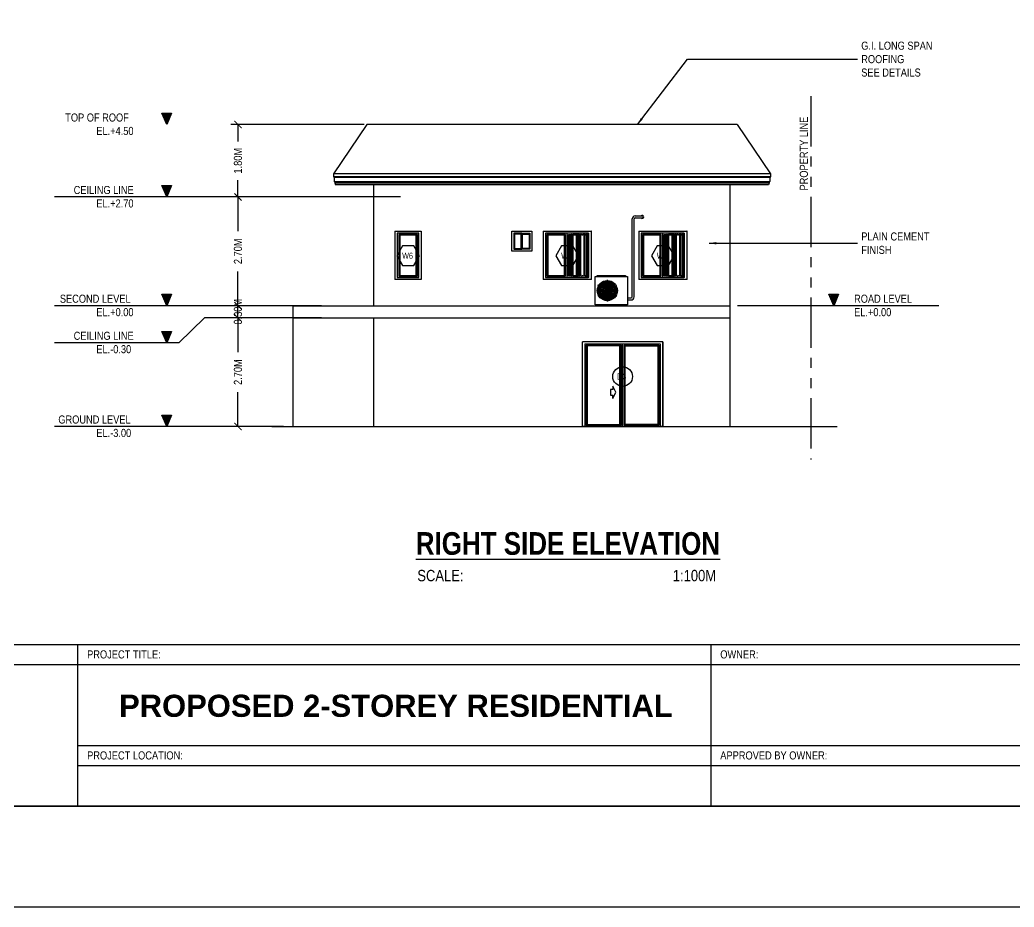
# Model space of a CAD drawing. Header units: inches. Extents: x 7263 to 7501, y 1317 to 1521.
# Drawn here: x 7442.83 to 7467.51, y 1470.12 to 1492.15 of the extents above; entities that cross this region are included whole.
import ezdxf

# ---------------------------------------------------------------- set-up
doc = ezdxf.new("R2010")
doc.units = ezdxf.units.IN
doc.header["$MEASUREMENT"] = 0
doc.linetypes.add('PHANTOM', pattern=[2.5, 1.25, -0.25, 0.25, -0.25, 0.25, -0.25])
for name, color, linetype, lineweight in [('.13', 251, 'Continuous', 13), ('.20', 250, 'Continuous', 15), ('.25', 250, 'Continuous', 25), ('0.25', 250, 'Continuous', 25)]:
    doc.layers.add(name, color=color, linetype=linetype, lineweight=lineweight)
for name, color, linetype in [('Layer3', 3, 'Continuous'), ('Layer6', 6, 'Continuous'), ('Layer8', 8, 'Continuous'), ('text', 7, 'Continuous')]:
    doc.layers.add(name, color=color, linetype=linetype)
doc.styles.get("Standard").update_dxf_attribs({"font": ''})
doc.styles.get('Standard').set_extended_font_data('Tw Cen MT Condensed')
doc.dimstyles.new('ISOMETRIC -30', dxfattribs={"dimtxt": 0.2, "dimasz": 0.18, "dimexe": 0.18, "dimexo": 0.0625, "dimgap": 0.09, "dimtad": 0, "dimzin": 0, "dimdsep": 46, "dimtxsty": 'Standard', "dimblk": 'ARCHTICK', "dimcen": 0.09, "dimclrd": 8, "dimclre": 8, "dimclrt": 2, "dimadec": 0, "dimazin": 0, "dimtfac": 1, "dimtofl": 0, "dimtmove": 0, "dimatfit": 3, "dimfxl": 1, "dimtolj": 1, "dimtzin": 0, "dimarcsym": 0})

# ---------------------------------------------------------------- blocks, each defined once
blk = doc.blocks.new('*U230')
at = {"layer": '.25', "color": 9, "true_color": 0xc7c8ca}
blk.add_line((0, -0.135), (0, 0.135), dxfattribs=at)
blk = doc.blocks.new('*U231')
at = {"layer": '.25', "color": 0, "linetype": 'ByBlock', "lineweight": -2, "transparency": 16777216}
blk.add_blockref('*U230', (7516.482, 1531.238), dxfattribs=at)
for p, rotation in [((7516.364, 1531.17), 59.99999999999999), ((7516.364, 1531.035), 120), ((7516.599, 1531.17), 299.9999999999999), ((7516.482, 1530.967), 180), ((7516.599, 1531.035), 240)]:
    blk.add_blockref('*U230', p, dxfattribs=dict(at, rotation=rotation))
blk = doc.blocks.new('_ArchTick')
at = {"color": 0, "linetype": 'ByBlock', "const_width": 0.15}
blk.add_lwpolyline([(-0.5, -0.5), (0.5, 0.5)], dxfattribs=at)
blk = doc.blocks.new('*D251')
at = {"layer": '.25', "color": 8, "lineweight": -2, "transparency": 16777216}
for p, q in [((7449.316, 1484.752), (7448.067, 1484.752)), ((7448.247, 1484.752), (7448.247, 1483.901)), ((7448.247, 1482.052), (7448.247, 1482.902)), ((7449.025, 1482.052), (7448.067, 1482.052))]:
    blk.add_line(p, q, dxfattribs=at)
at = {"layer": 'Defpoints', "color": 0, "transparency": 16777216}
for p in [(7448.247, 1484.752), (7449.378, 1484.752), (7449.088, 1482.052)]:
    blk.add_point(p, dxfattribs=at)
at = {"layer": '.25', "color": 8, "lineweight": -2, "transparency": 16777216, "xscale": 0.18, "yscale": 0.18, "zscale": 0.18}
for p, rotation in [((7448.247, 1484.752), 90), ((7448.247, 1482.052), 270)]:
    blk.add_blockref('_ArchTick', p, dxfattribs=dict(at, rotation=rotation))
at = {"layer": '.25', "color": 2, "transparency": 16777216, "insert": (7448.247, 1483.402), "char_height": 0.2, "attachment_point": 5, "rotation": 90}
blk.add_mtext('\\A1;2.70M', dxfattribs=at)
blk = doc.blocks.new('*D252')
at = {"layer": '.25', "color": 8, "lineweight": -2, "transparency": 16777216}
for p, q in [((7449.316, 1485.052), (7448.067, 1485.052)), ((7448.247, 1484.752), (7448.247, 1485.052)), ((7449.316, 1484.752), (7448.067, 1484.752))]:
    blk.add_line(p, q, dxfattribs=at)
at = {"layer": 'Defpoints', "color": 0, "transparency": 16777216}
for p in [(7448.247, 1485.052), (7449.378, 1485.052), (7449.378, 1484.752)]:
    blk.add_point(p, dxfattribs=at)
at = {"layer": '.25', "color": 8, "lineweight": -2, "transparency": 16777216, "xscale": 0.18, "yscale": 0.18, "zscale": 0.18}
for p, rotation in [((7448.247, 1485.052), 90), ((7448.247, 1484.752), 270)]:
    blk.add_blockref('_ArchTick', p, dxfattribs=dict(at, rotation=rotation))
at = {"layer": '.25', "color": 2, "transparency": 16777216, "insert": (7448.247, 1484.902), "char_height": 0.2, "attachment_point": 5, "rotation": 90}
blk.add_mtext('\\A1;0.30M', dxfattribs=at)
blk = doc.blocks.new('*D253')
at = {"layer": '.25', "color": 8, "lineweight": -2, "transparency": 16777216}
for p, q in [((7448.185, 1487.752), (7448.067, 1487.752)), ((7448.247, 1487.752), (7448.247, 1486.901)), ((7448.247, 1485.052), (7448.247, 1485.902)), ((7449.316, 1485.052), (7448.067, 1485.052))]:
    blk.add_line(p, q, dxfattribs=at)
at = {"layer": 'Defpoints', "color": 0, "transparency": 16777216}
for p in [(7448.247, 1487.752), (7448.247, 1487.752), (7449.378, 1485.052)]:
    blk.add_point(p, dxfattribs=at)
at = {"layer": '.25', "color": 8, "lineweight": -2, "transparency": 16777216, "xscale": 0.18, "yscale": 0.18, "zscale": 0.18}
for p, rotation in [((7448.247, 1487.752), 90), ((7448.247, 1485.052), 270)]:
    blk.add_blockref('_ArchTick', p, dxfattribs=dict(at, rotation=rotation))
at = {"layer": '.25', "color": 2, "transparency": 16777216, "insert": (7448.247, 1486.402), "char_height": 0.2, "attachment_point": 5, "rotation": 90}
blk.add_mtext('\\A1;2.70M', dxfattribs=at)
blk = doc.blocks.new('*D254')
at = {"layer": '.25', "color": 8, "lineweight": -2, "transparency": 16777216}
for p, q in [((7451.384, 1489.552), (7448.067, 1489.552)), ((7448.247, 1489.552), (7448.247, 1489.132)), ((7448.247, 1487.752), (7448.247, 1488.171)), ((7449.316, 1487.752), (7448.067, 1487.752))]:
    blk.add_line(p, q, dxfattribs=at)
at = {"layer": 'Defpoints', "color": 0, "transparency": 16777216}
for p in [(7448.247, 1489.552), (7451.446, 1489.552), (7449.378, 1487.752)]:
    blk.add_point(p, dxfattribs=at)
at = {"layer": '.25', "color": 8, "lineweight": -2, "transparency": 16777216, "xscale": 0.18, "yscale": 0.18, "zscale": 0.18}
for p, rotation in [((7448.247, 1489.552), 90), ((7448.247, 1487.752), 270)]:
    blk.add_blockref('_ArchTick', p, dxfattribs=dict(at, rotation=rotation))
at = {"layer": '.25', "color": 2, "transparency": 16777216, "insert": (7448.247, 1488.652), "char_height": 0.2, "attachment_point": 5, "rotation": 90}
blk.add_mtext('\\A1;1.80M', dxfattribs=at)

msp = doc.modelspace()

# ---------------------------------------------------------------- hatches: boundary and pattern name
at = {"layer": '.13'}
h = msp.add_hatch(dxfattribs=at)
h.set_pattern_fill('ANSI31', color=0, scale=0.201353, style=0)
h.set_pattern_definition([(45, (7291.098696, 2536.15101), (-0.017797266, 0.017797266), [])])
h.paths.add_polyline_path([(7446.599, 1489.834), (7446.357, 1489.834), (7446.478, 1489.552)])
h = msp.add_hatch(dxfattribs=at)
h.set_pattern_fill('ANSI31', color=0, scale=0.201353, style=0)
h.set_pattern_definition([(45, (7291.098696, 2534.35101), (-0.017797266, 0.017797266), [])])
h.paths.add_polyline_path([(7446.599, 1488.034), (7446.357, 1488.034), (7446.478, 1487.752)])
h = msp.add_hatch(dxfattribs=at)
h.set_pattern_fill('ANSI31', color=0, scale=0.201353, style=0)
h.set_pattern_definition([(45, (7291.098696, 2531.65101), (-0.017797266, 0.017797266), [])])
h.paths.add_polyline_path([(7446.599, 1485.334), (7446.357, 1485.334), (7446.478, 1485.052)])
h = msp.add_hatch(dxfattribs=at)
h.set_pattern_fill('ANSI31', color=0, scale=0.201353, style=0)
h.set_pattern_definition([(45, (7307.658077, 2531.65101), (-0.017797266, 0.017797266), [])])
h.paths.add_polyline_path([(7463.158, 1485.334), (7462.916, 1485.334), (7463.037, 1485.052)])
h = msp.add_hatch(dxfattribs=at)
h.set_pattern_fill('ANSI31', color=0, scale=0.201353, style=0)
h.set_pattern_definition([(45, (7291.098696, 2530.73075), (-0.017797266, 0.017797266), [])])
h.paths.add_polyline_path([(7446.599, 1484.414), (7446.357, 1484.414), (7446.478, 1484.132)])
h = msp.add_hatch(dxfattribs=at)
h.set_pattern_fill('ANSI31', color=0, scale=0.201353, style=0)
h.set_pattern_definition([(45, (7291.098696, 2528.65101), (-0.017797266, 0.017797266), [])])
h.paths.add_polyline_path([(7446.599, 1482.334), (7446.357, 1482.334), (7446.478, 1482.052)])

# ---------------------------------------------------------------- linework, layer by layer
at = {"layer": '.20', "color": 0}
for p, q in [((7446.357, 1489.834), (7446.599, 1489.834)), ((7446.357, 1488.034), (7446.599, 1488.034)), ((7446.357, 1485.334), (7446.599, 1485.334)), ((7462.916, 1485.334), (7463.158, 1485.334)), ((7446.357, 1484.414), (7446.599, 1484.414)), ((7446.357, 1482.334), (7446.599, 1482.334))]:
    msp.add_line(p, q, dxfattribs=at)
at = {"layer": '.25', "color": 9, "true_color": 0xc7c8ca}
for p, q in [((7451.446, 1489.552), (7450.619, 1488.329)), ((7460.642, 1489.552), (7451.446, 1489.552)), ((7460.642, 1489.552), (7461.469, 1488.329)), ((7450.619, 1488.329), (7450.619, 1488.259)), ((7461.469, 1488.329), (7450.619, 1488.329)), ((7461.469, 1488.329), (7461.469, 1488.259)), ((7450.619, 1488.259), (7450.637, 1488.239)), ((7450.619, 1488.259), (7461.469, 1488.259)), ((7450.637, 1488.239), (7450.637, 1488.14)), ((7461.45, 1488.239), (7450.637, 1488.239)), ((7450.637, 1488.14), (7450.655, 1488.12)), ((7450.637, 1488.14), (7461.45, 1488.14)), ((7450.655, 1488.12), (7450.655, 1488.1)), ((7461.432, 1488.12), (7450.655, 1488.12)), ((7450.655, 1488.1), (7450.669, 1488.052)), ((7450.655, 1488.1), (7461.432, 1488.1)), ((7461.432, 1488.1), (7461.419, 1488.052)), ((7461.45, 1488.14), (7461.432, 1488.12)), ((7461.432, 1488.12), (7461.432, 1488.1)), ((7461.469, 1488.259), (7461.45, 1488.239)), ((7461.45, 1488.239), (7461.45, 1488.14)), ((7461.419, 1488.052), (7450.669, 1488.052)), ((7451.619, 1485.052), (7451.619, 1488.052)), ((7460.469, 1482.052), (7460.469, 1488.052)), ((7457.416, 1485.427), (7457.416, 1485.156)), ((7449.619, 1482.052), (7449.619, 1485.052)), ((7449.619, 1485.052), (7460.469, 1485.052)), ((7449.619, 1484.752), (7460.469, 1484.752)), ((7451.619, 1482.052), (7451.619, 1484.752)), ((7449.088, 1482.052), (7462.691, 1482.052)), ((7449.518, 1482.052), (7463.121, 1482.052))]:
    msp.add_line(p, q, dxfattribs=at)
for points in [[(7458.032, 1485.27), (7458.032, 1487.207)], [(7458.082, 1485.27), (7458.082, 1487.207)], [(7458.107, 1487.282), (7458.282, 1487.282)], [(7458.107, 1487.232), (7458.282, 1487.232)], [(7457.916, 1485.245), (7458.007, 1485.245)], [(7457.916, 1485.195), (7458.007, 1485.195)]]:
    msp.add_lwpolyline(points, dxfattribs=at)
for points in [[(7457.116, 1485.777), (7457.916, 1485.777), (7457.916, 1485.077), (7457.116, 1485.077)], [(7457.166, 1485.802), (7457.866, 1485.802), (7457.866, 1485.777), (7457.166, 1485.777)], [(7457.216, 1485.077), (7457.266, 1485.077), (7457.266, 1485.052), (7457.216, 1485.052)], [(7457.816, 1485.077), (7457.766, 1485.077), (7457.766, 1485.052), (7457.816, 1485.052)]]:
    msp.add_lwpolyline(points, close=True, dxfattribs=at)
for radius in [0.25, 0.225, 0.2, 0.175, 0.15, 0.125, 0.1, 0.075, 0.05, 0.025]:
    msp.add_circle((7457.416, 1485.427), radius, dxfattribs=at)
for centre, radius, start, end in [((7458.107, 1487.207), 0.075, 90, 180), ((7458.107, 1487.207), 0.025, 90, 180), ((7458.282, 1487.257), 0.0375, 221.8103, 138.1897), ((7458.282, 1487.257), 0.025, 270, 90), ((7458.007, 1485.27), 0.025, 270, 0), ((7458.007, 1485.27), 0.075, 270, 0)]:
    msp.add_arc(centre, radius, start, end, dxfattribs=at)
for p, q in [((7452.142, 1486.902), (7452.142, 1485.702)), ((7452.142, 1486.902), (7452.796, 1486.902)), ((7452.202, 1486.852), (7452.202, 1485.752)), ((7452.738, 1486.852), (7452.202, 1486.852)), ((7452.738, 1485.752), (7452.738, 1486.852)), ((7452.796, 1486.902), (7452.796, 1485.702)), ((7455.294, 1486.852), (7455.294, 1486.452)), ((7455.82, 1486.902), (7455.82, 1485.702)), ((7455.82, 1486.902), (7457.018, 1486.902)), ((7455.881, 1486.852), (7455.881, 1485.752)), ((7456.417, 1486.852), (7455.881, 1486.852)), ((7456.417, 1485.752), (7456.417, 1486.852)), ((7456.909, 1486.852), (7456.417, 1486.852)), ((7456.909, 1486.822), (7456.909, 1486.852)), ((7456.937, 1486.852), (7456.909, 1486.852)), ((7456.937, 1485.752), (7456.937, 1486.852)), ((7456.937, 1486.852), (7456.955, 1486.852)), ((7456.955, 1485.752), (7456.955, 1486.852)), ((7457.018, 1486.902), (7457.018, 1485.702)), ((7457.02, 1486.902), (7457.018, 1486.902)), ((7457.02, 1485.702), (7457.02, 1486.902)), ((7458.195, 1486.902), (7458.195, 1485.702)), ((7458.195, 1486.902), (7459.393, 1486.902)), ((7458.256, 1486.852), (7458.256, 1485.752)), ((7458.792, 1486.852), (7458.256, 1486.852)), ((7458.792, 1485.752), (7458.792, 1486.852)), ((7459.284, 1486.852), (7458.792, 1486.852)), ((7459.284, 1486.822), (7459.284, 1486.852)), ((7459.312, 1486.852), (7459.284, 1486.852)), ((7459.312, 1485.752), (7459.312, 1486.852)), ((7459.312, 1486.852), (7459.33, 1486.852)), ((7459.33, 1485.752), (7459.33, 1486.852)), ((7459.393, 1486.902), (7459.393, 1485.702)), ((7459.395, 1486.902), (7459.393, 1486.902)), ((7459.395, 1485.702), (7459.395, 1486.902)), ((7452.238, 1486.822), (7452.238, 1485.782)), ((7452.7, 1486.822), (7452.238, 1486.822)), ((7452.263, 1486.802), (7452.263, 1485.802)), ((7452.675, 1486.802), (7452.263, 1486.802)), ((7452.675, 1485.802), (7452.675, 1486.802)), ((7452.675, 1486.802), (7452.675, 1486.802)), ((7452.675, 1485.802), (7452.675, 1486.802)), ((7452.7, 1486.822), (7452.701, 1486.822)), ((7452.7, 1485.782), (7452.7, 1486.822)), ((7452.701, 1485.782), (7452.701, 1486.822)), ((7455.917, 1486.822), (7455.917, 1485.782)), ((7456.379, 1486.822), (7455.917, 1486.822)), ((7455.942, 1486.802), (7455.942, 1485.802)), ((7456.353, 1486.802), (7455.942, 1486.802)), ((7456.353, 1485.802), (7456.353, 1486.802)), ((7456.353, 1486.802), (7456.354, 1486.802)), ((7456.354, 1485.802), (7456.354, 1486.802)), ((7456.379, 1485.782), (7456.379, 1486.822)), ((7456.379, 1486.822), (7456.379, 1486.822)), ((7456.379, 1485.782), (7456.379, 1486.822)), ((7456.453, 1486.822), (7456.517, 1486.822)), ((7456.453, 1485.782), (7456.453, 1486.822)), ((7456.478, 1485.802), (7456.478, 1486.802)), ((7456.478, 1486.802), (7456.513, 1486.802)), ((7456.513, 1485.802), (7456.513, 1486.802)), ((7456.513, 1486.802), (7456.517, 1486.802)), ((7456.524, 1486.822), (7456.517, 1486.822)), ((7456.517, 1485.802), (7456.517, 1486.802)), ((7456.517, 1486.802), (7456.517, 1486.802)), ((7456.518, 1486.802), (7456.517, 1486.802)), ((7456.524, 1486.822), (7456.543, 1486.822)), ((7456.524, 1486.802), (7456.529, 1486.802)), ((7456.529, 1485.802), (7456.529, 1486.802)), ((7456.529, 1486.802), (7456.533, 1486.802)), ((7456.533, 1485.802), (7456.533, 1486.802)), ((7456.533, 1486.802), (7456.543, 1486.802)), ((7456.543, 1486.822), (7456.556, 1486.822)), ((7456.543, 1486.822), (7456.543, 1486.822)), ((7456.543, 1486.802), (7456.544, 1486.802)), ((7456.544, 1485.802), (7456.544, 1486.802)), ((7456.553, 1486.802), (7456.544, 1486.802)), ((7456.553, 1485.802), (7456.553, 1486.802)), ((7456.553, 1486.802), (7456.556, 1486.802)), ((7456.595, 1486.822), (7456.556, 1486.822)), ((7456.565, 1485.802), (7456.565, 1486.802)), ((7456.565, 1486.802), (7456.565, 1486.802)), ((7456.585, 1486.802), (7456.565, 1486.802)), ((7456.627, 1486.822), (7456.595, 1486.822)), ((7456.618, 1486.802), (7456.595, 1486.802)), ((7456.62, 1486.802), (7456.621, 1486.802)), ((7456.693, 1486.822), (7456.627, 1486.822)), ((7456.649, 1486.802), (7456.627, 1486.802)), ((7456.649, 1485.802), (7456.649, 1486.802)), ((7456.649, 1486.802), (7456.65, 1486.802)), ((7456.663, 1486.802), (7456.664, 1486.802)), ((7456.664, 1485.802), (7456.664, 1486.802)), ((7456.664, 1486.802), (7456.673, 1486.802)), ((7456.673, 1485.802), (7456.673, 1486.802)), ((7456.673, 1485.802), (7456.673, 1486.802)), ((7456.673, 1486.802), (7456.673, 1486.802)), ((7456.673, 1486.802), (7456.674, 1486.802)), ((7456.693, 1486.802), (7456.68, 1486.802)), ((7456.71, 1486.822), (7456.693, 1486.822)), ((7456.706, 1486.802), (7456.701, 1486.802)), ((7456.706, 1485.802), (7456.706, 1486.802)), ((7456.706, 1486.802), (7456.71, 1486.802)), ((7456.71, 1486.802), (7456.71, 1486.822)), ((7456.71, 1486.822), (7456.723, 1486.822)), ((7456.71, 1485.802), (7456.71, 1486.802)), ((7456.71, 1486.802), (7456.711, 1486.802)), ((7456.723, 1486.822), (7456.727, 1486.822)), ((7456.723, 1486.802), (7456.723, 1486.822)), ((7456.723, 1486.802), (7456.727, 1486.802)), ((7456.723, 1485.802), (7456.723, 1486.802)), ((7456.727, 1486.802), (7456.727, 1486.822)), ((7456.738, 1486.822), (7456.727, 1486.822)), ((7456.727, 1485.802), (7456.727, 1486.802)), ((7456.737, 1486.802), (7456.738, 1486.802)), ((7456.738, 1486.822), (7456.747, 1486.822)), ((7456.738, 1486.802), (7456.738, 1486.822)), ((7456.738, 1485.802), (7456.738, 1486.802)), ((7456.747, 1486.802), (7456.738, 1486.802)), ((7456.759, 1486.822), (7456.747, 1486.822)), ((7456.747, 1485.802), (7456.747, 1486.802)), ((7456.747, 1486.802), (7456.747, 1486.802)), ((7456.759, 1486.822), (7456.776, 1486.822)), ((7456.759, 1486.802), (7456.759, 1486.822)), ((7456.759, 1486.802), (7456.759, 1486.802)), ((7456.759, 1486.802), (7456.776, 1486.802)), ((7456.759, 1485.802), (7456.759, 1486.802)), ((7456.791, 1486.822), (7456.776, 1486.822)), ((7456.788, 1486.802), (7456.789, 1486.802)), ((7456.791, 1486.822), (7456.809, 1486.822)), ((7456.809, 1486.802), (7456.791, 1486.802)), ((7456.809, 1486.822), (7456.814, 1486.822)), ((7456.842, 1486.822), (7456.818, 1486.822)), ((7456.822, 1486.802), (7456.842, 1486.802)), ((7456.842, 1486.802), (7456.842, 1486.822)), ((7456.858, 1486.822), (7456.842, 1486.822)), ((7456.842, 1485.802), (7456.842, 1486.802)), ((7456.857, 1486.802), (7456.858, 1486.802)), ((7456.858, 1486.822), (7456.867, 1486.822)), ((7456.858, 1486.802), (7456.858, 1486.822)), ((7456.858, 1485.802), (7456.858, 1486.802)), ((7456.858, 1486.802), (7456.867, 1486.802)), ((7456.867, 1486.802), (7456.867, 1486.822)), ((7456.875, 1486.822), (7456.867, 1486.822)), ((7456.867, 1485.802), (7456.867, 1486.802)), ((7456.873, 1486.802), (7456.874, 1486.802)), ((7456.875, 1486.822), (7456.885, 1486.822)), ((7456.885, 1486.802), (7456.875, 1486.802)), ((7456.885, 1486.822), (7456.891, 1486.822)), ((7456.909, 1486.822), (7456.892, 1486.822)), ((7456.909, 1486.822), (7456.91, 1486.822)), ((7456.909, 1485.782), (7456.909, 1486.822)), ((7458.292, 1486.822), (7458.292, 1485.782)), ((7458.754, 1486.822), (7458.292, 1486.822)), ((7458.317, 1486.802), (7458.317, 1485.802)), ((7458.728, 1486.802), (7458.317, 1486.802)), ((7458.728, 1485.802), (7458.728, 1486.802)), ((7458.728, 1486.802), (7458.729, 1486.802)), ((7458.729, 1485.802), (7458.729, 1486.802)), ((7458.754, 1485.782), (7458.754, 1486.822)), ((7458.754, 1486.822), (7458.754, 1486.822)), ((7458.754, 1485.782), (7458.754, 1486.822)), ((7458.828, 1486.822), (7458.892, 1486.822)), ((7458.828, 1485.782), (7458.828, 1486.822)), ((7458.853, 1485.802), (7458.853, 1486.802)), ((7458.853, 1486.802), (7458.888, 1486.802)), ((7458.888, 1485.802), (7458.888, 1486.802)), ((7458.888, 1486.802), (7458.892, 1486.802)), ((7458.899, 1486.822), (7458.892, 1486.822)), ((7458.892, 1485.802), (7458.892, 1486.802)), ((7458.892, 1486.802), (7458.892, 1486.802)), ((7458.893, 1486.802), (7458.892, 1486.802)), ((7458.899, 1486.822), (7458.918, 1486.822)), ((7458.899, 1486.802), (7458.904, 1486.802)), ((7458.904, 1485.802), (7458.904, 1486.802)), ((7458.904, 1486.802), (7458.908, 1486.802)), ((7458.908, 1485.802), (7458.908, 1486.802)), ((7458.908, 1486.802), (7458.918, 1486.802)), ((7458.918, 1486.822), (7458.931, 1486.822)), ((7458.918, 1486.822), (7458.918, 1486.822)), ((7458.918, 1486.802), (7458.919, 1486.802)), ((7458.919, 1485.802), (7458.919, 1486.802)), ((7458.928, 1486.802), (7458.919, 1486.802)), ((7458.928, 1485.802), (7458.928, 1486.802)), ((7458.928, 1486.802), (7458.931, 1486.802)), ((7458.97, 1486.822), (7458.931, 1486.822)), ((7458.94, 1485.802), (7458.94, 1486.802)), ((7458.94, 1486.802), (7458.94, 1486.802)), ((7458.96, 1486.802), (7458.94, 1486.802)), ((7459.002, 1486.822), (7458.97, 1486.822)), ((7458.993, 1486.802), (7458.97, 1486.802)), ((7458.995, 1486.802), (7458.996, 1486.802)), ((7459.068, 1486.822), (7459.002, 1486.822)), ((7459.024, 1486.802), (7459.002, 1486.802)), ((7459.024, 1485.802), (7459.024, 1486.802)), ((7459.024, 1486.802), (7459.025, 1486.802)), ((7459.038, 1486.802), (7459.039, 1486.802)), ((7459.039, 1485.802), (7459.039, 1486.802)), ((7459.039, 1486.802), (7459.048, 1486.802)), ((7459.048, 1485.802), (7459.048, 1486.802)), ((7459.048, 1485.802), (7459.048, 1486.802)), ((7459.048, 1486.802), (7459.048, 1486.802)), ((7459.048, 1486.802), (7459.049, 1486.802)), ((7459.068, 1486.802), (7459.055, 1486.802)), ((7459.085, 1486.822), (7459.068, 1486.822)), ((7459.081, 1486.802), (7459.076, 1486.802)), ((7459.081, 1485.802), (7459.081, 1486.802)), ((7459.081, 1486.802), (7459.085, 1486.802)), ((7459.085, 1486.802), (7459.085, 1486.822)), ((7459.085, 1486.822), (7459.098, 1486.822)), ((7459.085, 1485.802), (7459.085, 1486.802)), ((7459.085, 1486.802), (7459.086, 1486.802)), ((7459.098, 1486.822), (7459.102, 1486.822)), ((7459.098, 1486.802), (7459.098, 1486.822)), ((7459.098, 1486.802), (7459.102, 1486.802)), ((7459.098, 1485.802), (7459.098, 1486.802)), ((7459.102, 1486.802), (7459.102, 1486.822)), ((7459.113, 1486.822), (7459.102, 1486.822)), ((7459.102, 1485.802), (7459.102, 1486.802)), ((7459.112, 1486.802), (7459.113, 1486.802)), ((7459.113, 1486.822), (7459.122, 1486.822)), ((7459.113, 1486.802), (7459.113, 1486.822)), ((7459.113, 1485.802), (7459.113, 1486.802)), ((7459.122, 1486.802), (7459.113, 1486.802)), ((7459.134, 1486.822), (7459.122, 1486.822)), ((7459.122, 1485.802), (7459.122, 1486.802)), ((7459.122, 1486.802), (7459.122, 1486.802)), ((7459.134, 1486.822), (7459.151, 1486.822)), ((7459.134, 1486.802), (7459.134, 1486.822)), ((7459.134, 1486.802), (7459.134, 1486.802)), ((7459.134, 1486.802), (7459.151, 1486.802)), ((7459.134, 1485.802), (7459.134, 1486.802)), ((7459.166, 1486.822), (7459.151, 1486.822)), ((7459.163, 1486.802), (7459.164, 1486.802)), ((7459.166, 1486.822), (7459.184, 1486.822)), ((7459.184, 1486.802), (7459.166, 1486.802)), ((7459.184, 1486.822), (7459.189, 1486.822)), ((7459.217, 1486.822), (7459.193, 1486.822)), ((7459.197, 1486.802), (7459.217, 1486.802)), ((7459.217, 1486.802), (7459.217, 1486.822)), ((7459.233, 1486.822), (7459.217, 1486.822)), ((7459.217, 1485.802), (7459.217, 1486.802)), ((7459.232, 1486.802), (7459.233, 1486.802)), ((7459.233, 1486.822), (7459.242, 1486.822)), ((7459.233, 1486.802), (7459.233, 1486.822)), ((7459.233, 1485.802), (7459.233, 1486.802)), ((7459.233, 1486.802), (7459.242, 1486.802)), ((7459.242, 1486.802), (7459.242, 1486.822)), ((7459.25, 1486.822), (7459.242, 1486.822)), ((7459.242, 1485.802), (7459.242, 1486.802)), ((7459.248, 1486.802), (7459.249, 1486.802)), ((7459.25, 1486.822), (7459.26, 1486.822)), ((7459.26, 1486.802), (7459.25, 1486.802)), ((7459.26, 1486.822), (7459.266, 1486.822)), ((7459.284, 1486.822), (7459.267, 1486.822)), ((7459.284, 1486.822), (7459.285, 1486.822)), ((7459.284, 1485.782), (7459.284, 1486.822)), ((7452.796, 1485.702), (7452.142, 1485.702)), ((7452.202, 1485.752), (7452.738, 1485.752)), ((7452.238, 1485.782), (7452.7, 1485.782)), ((7452.263, 1485.802), (7452.675, 1485.802)), ((7452.675, 1485.802), (7452.675, 1485.802)), ((7452.7, 1485.782), (7452.701, 1485.782)), ((7457.018, 1485.702), (7455.82, 1485.702)), ((7455.881, 1485.752), (7456.417, 1485.752)), ((7455.917, 1485.782), (7456.379, 1485.782)), ((7455.942, 1485.802), (7456.353, 1485.802)), ((7456.353, 1485.802), (7456.354, 1485.802)), ((7456.379, 1485.782), (7456.379, 1485.782)), ((7456.417, 1485.752), (7456.909, 1485.752)), ((7456.517, 1485.782), (7456.453, 1485.782)), ((7456.513, 1485.802), (7456.478, 1485.802)), ((7456.517, 1485.802), (7456.513, 1485.802)), ((7456.517, 1485.802), (7456.517, 1485.802)), ((7456.518, 1485.802), (7456.517, 1485.802)), ((7456.517, 1485.782), (7456.524, 1485.782)), ((7456.529, 1485.802), (7456.524, 1485.802)), ((7456.543, 1485.782), (7456.524, 1485.782)), ((7456.533, 1485.802), (7456.529, 1485.802)), ((7456.543, 1485.802), (7456.533, 1485.802)), ((7456.544, 1485.802), (7456.543, 1485.802)), ((7456.556, 1485.782), (7456.543, 1485.782)), ((7456.543, 1485.782), (7456.543, 1485.782)), ((7456.544, 1485.802), (7456.553, 1485.802)), ((7456.556, 1485.802), (7456.553, 1485.802)), ((7456.556, 1485.782), (7456.595, 1485.782)), ((7456.565, 1485.802), (7456.565, 1485.802)), ((7456.565, 1485.802), (7456.585, 1485.802)), ((7456.595, 1485.802), (7456.618, 1485.802)), ((7456.595, 1485.782), (7456.627, 1485.782)), ((7456.621, 1485.802), (7456.62, 1485.802)), ((7456.627, 1485.802), (7456.649, 1485.802)), ((7456.627, 1485.782), (7456.693, 1485.782)), ((7456.65, 1485.802), (7456.649, 1485.802)), ((7456.664, 1485.802), (7456.663, 1485.802)), ((7456.673, 1485.802), (7456.664, 1485.802)), ((7456.674, 1485.802), (7456.673, 1485.802)), ((7456.673, 1485.802), (7456.673, 1485.802)), ((7456.68, 1485.802), (7456.693, 1485.802)), ((7456.71, 1485.782), (7456.693, 1485.782)), ((7456.701, 1485.802), (7456.706, 1485.802)), ((7456.71, 1485.802), (7456.706, 1485.802)), ((7456.71, 1485.782), (7456.71, 1485.802)), ((7456.711, 1485.802), (7456.71, 1485.802)), ((7456.71, 1485.782), (7456.723, 1485.782)), ((7456.727, 1485.802), (7456.723, 1485.802)), ((7456.723, 1485.782), (7456.723, 1485.802)), ((7456.727, 1485.782), (7456.723, 1485.782)), ((7456.727, 1485.782), (7456.727, 1485.802)), ((7456.738, 1485.782), (7456.727, 1485.782)), ((7456.738, 1485.802), (7456.737, 1485.802)), ((7456.738, 1485.782), (7456.738, 1485.802)), ((7456.747, 1485.802), (7456.738, 1485.802)), ((7456.747, 1485.782), (7456.738, 1485.782)), ((7456.747, 1485.802), (7456.747, 1485.802)), ((7456.759, 1485.782), (7456.747, 1485.782)), ((7456.776, 1485.802), (7456.759, 1485.802)), ((7456.759, 1485.802), (7456.759, 1485.802)), ((7456.759, 1485.782), (7456.759, 1485.802)), ((7456.776, 1485.782), (7456.759, 1485.782)), ((7456.776, 1485.782), (7456.791, 1485.782)), ((7456.789, 1485.802), (7456.788, 1485.802)), ((7456.791, 1485.802), (7456.809, 1485.802)), ((7456.809, 1485.782), (7456.791, 1485.782)), ((7456.814, 1485.782), (7456.809, 1485.782)), ((7456.842, 1485.782), (7456.818, 1485.782)), ((7456.822, 1485.802), (7456.842, 1485.802)), ((7456.842, 1485.782), (7456.842, 1485.802)), ((7456.858, 1485.782), (7456.842, 1485.782)), ((7456.858, 1485.802), (7456.857, 1485.802)), ((7456.858, 1485.782), (7456.858, 1485.802)), ((7456.858, 1485.802), (7456.867, 1485.802)), ((7456.867, 1485.782), (7456.858, 1485.782)), ((7456.867, 1485.782), (7456.867, 1485.802)), ((7456.867, 1485.782), (7456.875, 1485.782)), ((7456.874, 1485.802), (7456.873, 1485.802)), ((7456.875, 1485.802), (7456.885, 1485.802)), ((7456.875, 1485.782), (7456.891, 1485.782)), ((7456.909, 1485.782), (7456.892, 1485.782)), ((7456.91, 1485.782), (7456.909, 1485.782)), ((7456.909, 1485.752), (7456.909, 1485.782)), ((7456.909, 1485.752), (7456.937, 1485.752)), ((7456.955, 1485.752), (7456.937, 1485.752)), ((7457.02, 1485.702), (7457.018, 1485.702)), ((7459.393, 1485.702), (7458.195, 1485.702)), ((7458.256, 1485.752), (7458.792, 1485.752)), ((7458.292, 1485.782), (7458.754, 1485.782)), ((7458.317, 1485.802), (7458.728, 1485.802)), ((7458.728, 1485.802), (7458.729, 1485.802)), ((7458.754, 1485.782), (7458.754, 1485.782)), ((7458.792, 1485.752), (7459.284, 1485.752)), ((7458.892, 1485.782), (7458.828, 1485.782)), ((7458.888, 1485.802), (7458.853, 1485.802)), ((7458.892, 1485.802), (7458.888, 1485.802)), ((7458.892, 1485.802), (7458.892, 1485.802)), ((7458.893, 1485.802), (7458.892, 1485.802)), ((7458.892, 1485.782), (7458.899, 1485.782)), ((7458.904, 1485.802), (7458.899, 1485.802)), ((7458.918, 1485.782), (7458.899, 1485.782)), ((7458.908, 1485.802), (7458.904, 1485.802)), ((7458.918, 1485.802), (7458.908, 1485.802)), ((7458.919, 1485.802), (7458.918, 1485.802)), ((7458.931, 1485.782), (7458.918, 1485.782)), ((7458.918, 1485.782), (7458.918, 1485.782)), ((7458.919, 1485.802), (7458.928, 1485.802)), ((7458.931, 1485.802), (7458.928, 1485.802)), ((7458.931, 1485.782), (7458.97, 1485.782)), ((7458.94, 1485.802), (7458.94, 1485.802)), ((7458.94, 1485.802), (7458.96, 1485.802)), ((7458.97, 1485.802), (7458.993, 1485.802)), ((7458.97, 1485.782), (7459.002, 1485.782)), ((7458.996, 1485.802), (7458.995, 1485.802)), ((7459.002, 1485.802), (7459.024, 1485.802)), ((7459.002, 1485.782), (7459.068, 1485.782)), ((7459.025, 1485.802), (7459.024, 1485.802)), ((7459.039, 1485.802), (7459.038, 1485.802)), ((7459.048, 1485.802), (7459.039, 1485.802)), ((7459.049, 1485.802), (7459.048, 1485.802)), ((7459.048, 1485.802), (7459.048, 1485.802)), ((7459.055, 1485.802), (7459.068, 1485.802)), ((7459.085, 1485.782), (7459.068, 1485.782)), ((7459.076, 1485.802), (7459.081, 1485.802)), ((7459.085, 1485.802), (7459.081, 1485.802)), ((7459.085, 1485.782), (7459.085, 1485.802)), ((7459.086, 1485.802), (7459.085, 1485.802)), ((7459.085, 1485.782), (7459.098, 1485.782)), ((7459.102, 1485.802), (7459.098, 1485.802)), ((7459.098, 1485.782), (7459.098, 1485.802)), ((7459.102, 1485.782), (7459.098, 1485.782)), ((7459.102, 1485.782), (7459.102, 1485.802)), ((7459.113, 1485.782), (7459.102, 1485.782)), ((7459.113, 1485.802), (7459.112, 1485.802)), ((7459.113, 1485.782), (7459.113, 1485.802)), ((7459.122, 1485.802), (7459.113, 1485.802)), ((7459.122, 1485.782), (7459.113, 1485.782)), ((7459.122, 1485.802), (7459.122, 1485.802)), ((7459.134, 1485.782), (7459.122, 1485.782)), ((7459.151, 1485.802), (7459.134, 1485.802)), ((7459.134, 1485.802), (7459.134, 1485.802)), ((7459.134, 1485.782), (7459.134, 1485.802)), ((7459.151, 1485.782), (7459.134, 1485.782)), ((7459.151, 1485.782), (7459.166, 1485.782)), ((7459.164, 1485.802), (7459.163, 1485.802)), ((7459.166, 1485.802), (7459.184, 1485.802)), ((7459.184, 1485.782), (7459.166, 1485.782)), ((7459.189, 1485.782), (7459.184, 1485.782)), ((7459.217, 1485.782), (7459.193, 1485.782)), ((7459.197, 1485.802), (7459.217, 1485.802)), ((7459.217, 1485.782), (7459.217, 1485.802)), ((7459.233, 1485.782), (7459.217, 1485.782)), ((7459.233, 1485.802), (7459.232, 1485.802)), ((7459.233, 1485.782), (7459.233, 1485.802)), ((7459.233, 1485.802), (7459.242, 1485.802)), ((7459.242, 1485.782), (7459.233, 1485.782)), ((7459.242, 1485.782), (7459.242, 1485.802)), ((7459.242, 1485.782), (7459.25, 1485.782)), ((7459.249, 1485.802), (7459.248, 1485.802)), ((7459.25, 1485.802), (7459.26, 1485.802)), ((7459.25, 1485.782), (7459.266, 1485.782)), ((7459.284, 1485.782), (7459.267, 1485.782)), ((7459.285, 1485.782), (7459.284, 1485.782)), ((7459.284, 1485.752), (7459.284, 1485.782)), ((7459.284, 1485.752), (7459.312, 1485.752)), ((7459.33, 1485.752), (7459.312, 1485.752)), ((7459.395, 1485.702), (7459.393, 1485.702))]:
    msp.add_line(p, q)
for points in [[(7455.044, 1486.902), (7455.544, 1486.902), (7455.544, 1486.402), (7455.044, 1486.402)], [(7455.294, 1486.852), (7455.094, 1486.852), (7455.094, 1486.452), (7455.294, 1486.452)], [(7455.274, 1486.832), (7455.114, 1486.832), (7455.114, 1486.472), (7455.274, 1486.472)], [(7455.294, 1486.852), (7455.494, 1486.852), (7455.494, 1486.452), (7455.294, 1486.452)], [(7455.314, 1486.832), (7455.474, 1486.832), (7455.474, 1486.472), (7455.314, 1486.472)]]:
    msp.add_lwpolyline(points, close=True)
at = {"layer": '0.25', "color": 0}
for points in [[(7446.478, 1489.552), (7446.357, 1489.834), (7446.599, 1489.834), (7446.478, 1489.552)], [(7446.478, 1487.752), (7446.357, 1488.034), (7446.599, 1488.034), (7446.478, 1487.752)], [(7446.478, 1485.052), (7446.357, 1485.334), (7446.599, 1485.334), (7446.478, 1485.052)], [(7463.037, 1485.052), (7462.916, 1485.334), (7463.158, 1485.334), (7463.037, 1485.052)], [(7446.478, 1484.132), (7446.357, 1484.414), (7446.599, 1484.414), (7446.478, 1484.132)], [(7446.478, 1482.052), (7446.357, 1482.334), (7446.599, 1482.334), (7446.478, 1482.052)]]:
    msp.add_lwpolyline(points, dxfattribs=at)
at = {"layer": 'Defpoints'}
msp.add_lwpolyline([(7415.697, 1521.116), (7492.197, 1521.116), (7492.197, 1470.116), (7415.697, 1470.116)], close=True, dxfattribs=at)
at = {"layer": 'Layer3', "linetype": 'PHANTOM'}
msp.add_line((7462.469, 1490.255), (7462.469, 1481.231), dxfattribs=at)
at = {"layer": 'Layer3'}
for p, q in [((7444.267, 1476.642), (7444.267, 1472.626)), ((7459.985, 1476.642), (7459.985, 1472.626)), ((7419.712, 1476.14), (7489.687, 1476.14)), ((7444.267, 1474.132), (7471.802, 1474.132)), ((7444.267, 1473.63), (7471.802, 1473.63))]:
    msp.add_line(p, q, dxfattribs=at)
for points in [[(7452.751, 1486.293), (7452.61, 1486.537), (7452.328, 1486.537), (7452.187, 1486.293), (7452.328, 1486.049), (7452.61, 1486.049)], [(7456.701, 1486.293), (7456.56, 1486.537), (7456.278, 1486.537), (7456.137, 1486.293), (7456.278, 1486.049), (7456.56, 1486.049)], [(7459.076, 1486.293), (7458.935, 1486.537), (7458.653, 1486.537), (7458.512, 1486.293), (7458.653, 1486.049), (7458.935, 1486.049)]]:
    msp.add_lwpolyline(points, close=True, dxfattribs=at)
msp.add_circle((7457.796, 1483.293), 0.244, dxfattribs=at)
at = {"layer": 'Layer6'}
for p, q in [((7419.712, 1476.642), (7489.687, 1476.642)), ((7419.712, 1472.626), (7489.687, 1472.626))]:
    msp.add_line(p, q, dxfattribs=at)
msp.add_lwpolyline([(7489.687, 1472.626), (7419.712, 1472.626), (7419.712, 1518.606), (7489.687, 1518.606)], close=True, dxfattribs=at)
at = {"layer": 'Layer8'}
for p, q in [((7452.282, 1487.752), (7443.693, 1487.752)), ((7450.321, 1485.052), (7443.693, 1485.052)), ((7465.645, 1485.052), (7460.644, 1485.052)), ((7446.776, 1484.132), (7447.414, 1484.752)), ((7450.321, 1484.752), (7447.414, 1484.752)), ((7446.776, 1484.132), (7443.693, 1484.132)), ((7449.378, 1482.052), (7443.693, 1482.052))]:
    msp.add_line(p, q, dxfattribs=at)
at = {"layer": 'text'}
for p, q in [((7456.796, 1482.052), (7456.796, 1484.152)), ((7458.796, 1484.152), (7456.796, 1484.152)), ((7458.794, 1482.052), (7458.794, 1484.152)), ((7458.796, 1484.152), (7458.796, 1482.052)), ((7456.857, 1484.102), (7456.857, 1482.052)), ((7456.857, 1484.102), (7457.794, 1484.102)), ((7457.756, 1484.072), (7456.894, 1484.072)), ((7456.894, 1484.072), (7456.894, 1482.082)), ((7457.731, 1484.052), (7456.919, 1484.052)), ((7456.919, 1484.052), (7456.919, 1482.102)), ((7457.731, 1482.102), (7457.731, 1484.052)), ((7457.756, 1482.082), (7457.756, 1484.072)), ((7457.794, 1484.102), (7458.73, 1484.102)), ((7457.794, 1482.052), (7457.794, 1484.102)), ((7457.831, 1484.072), (7458.693, 1484.072)), ((7457.831, 1482.082), (7457.831, 1484.072)), ((7457.856, 1482.102), (7457.856, 1484.052)), ((7457.856, 1484.052), (7458.668, 1484.052)), ((7458.668, 1484.052), (7458.668, 1482.102)), ((7458.693, 1484.072), (7458.693, 1482.082)), ((7458.73, 1484.102), (7458.731, 1484.102)), ((7458.73, 1484.102), (7458.73, 1482.052)), ((7458.731, 1484.102), (7458.731, 1482.052)), ((7457.557, 1482.972), (7457.499, 1482.972)), ((7457.499, 1482.972), (7457.499, 1482.832)), ((7457.557, 1483.054), (7457.557, 1482.972)), ((7457.628, 1482.902), (7457.557, 1483.054)), ((7457.557, 1482.749), (7457.628, 1482.902)), ((7457.499, 1482.832), (7457.557, 1482.832)), ((7457.557, 1482.749), (7457.557, 1482.832)), ((7456.797, 1482.052), (7456.796, 1482.052)), ((7456.857, 1482.052), (7456.797, 1482.052)), ((7457.794, 1482.052), (7456.857, 1482.052)), ((7456.894, 1482.082), (7457.756, 1482.082)), ((7456.919, 1482.102), (7457.731, 1482.102)), ((7458.73, 1482.052), (7457.794, 1482.052)), ((7458.731, 1482.052), (7457.794, 1482.052)), ((7458.693, 1482.082), (7457.831, 1482.082)), ((7458.668, 1482.102), (7457.856, 1482.102)), ((7458.731, 1482.052), (7458.73, 1482.052)), ((7458.794, 1482.052), (7458.731, 1482.052)), ((7458.796, 1482.052), (7458.794, 1482.052)), ((7458.796, 1482.052), (7458.796, 1482.052))]:
    msp.add_line(p, q, dxfattribs=at)

# ---------------------------------------------------------------- block references
at = {"layer": '.25', "color": 9, "true_color": 0xc7c8ca}
msp.add_blockref('*U231', (-59.065, -45.676), dxfattribs=at)

# ---------------------------------------------------------------- texts
at = {"layer": '.25', "color": 2, "char_height": 0.2, "attachment_point": 4}
for s, insert in [('G.I. LONG SPAN\\PROOFING\\PSEE DETAILS', (7463.72, 1491.174)), ('PLAIN CEMENT\\PFINISH', (7463.72, 1486.603))]:
    msp.add_mtext(s, dxfattribs=dict(at, insert=insert))
at = {"layer": 'Layer3', "attachment_point": 1}
for s, width, insert, char_height in [('\\pi-0.01311;W6', 0.23808, (7452.336, 1486.368), 0.15), ('\\pi-0.01668;W3', 0.23808, (7456.286, 1486.368), 0.15), ('\\pi-0.01668;W3', 0.23808, (7458.661, 1486.368), 0.15), ('\\pi-0.00596;D3', 0.23808, (7457.663, 1483.368), 0.15), ('\\pi4.84964,t8.78714;{\\fArial Narrow|b1|i0|c0|p34;\\LRIGHT SIDE ELEVATION\\P\\pi4.8883,tz;\\fArial Narrow|b0|i0|c0|p34;\\H0.5x;\\lSCALE:                                                          1:100M}', 17.1549, (7447.812, 1479.428), 0.5625)]:
    msp.add_mtext_dynamic_manual_height_columns(s, width=width, gutter_width=1, heights=[0], dxfattribs=dict(at, insert=insert, char_height=char_height))
at = {"layer": 'Layer6', "color": 2, "char_height": 0.2, "attachment_point": 4}
for s, insert in [('\\pi-2.06667;TOP OF ROOF\\P\\pi-1.29524;EL.+4.50', (7446.026, 1489.557)), ('\\pi-1.85714;CEILING LINE\\P\\pi-1.29524;EL.+2.70', (7446.026, 1487.757)), ('\\pi-2.2;SECOND LEVEL\\P\\pi-1.29524;EL.+0.00', (7446.026, 1485.057)), ('ROAD LEVEL\\PEL.+0.00', (7463.542, 1485.057)), ('\\pi-1.85714;CEILING LINE\\P\\pi-1.29524;EL.-0.30', (7446.026, 1484.137)), ('\\pi-2.2381;GROUND LEVEL\\P\\pi-1.29524;EL.-3.00', (7446.026, 1482.057))]:
    msp.add_mtext(s, dxfattribs=dict(at, insert=insert))
at = {"layer": 'Layer6', "color": 2, "insert": (7462.296, 1490.218), "char_height": 0.2, "attachment_point": 4, "rotation": 90}
msp.add_mtext('\\pi-2.30476;PROPERTY LINE', dxfattribs=at)
at = {"layer": 'text', "attachment_point": 1}
for s, insert, char_height in [('PROJECT TITLE:', (7444.502, 1476.493), 0.20079), ('OWNER:', (7460.22, 1476.493), 0.2008), ('PROJECT LOCATION:', (7444.502, 1473.984), 0.20079), ('APPROVED BY OWNER:', (7460.22, 1473.984), 0.20079)]:
    msp.add_mtext(s, dxfattribs=dict(at, insert=insert, char_height=char_height))
at = {"layer": 'text', "lineweight": 30, "insert": (7444.773, 1475.391), "char_height": 0.55, "width": 14.71324, "attachment_point": 1}
msp.add_mtext('\\pi0.5227;{\\fArial|b1|i0|c0|p34;PROPOSED 2-STOREY RESIDENTIAL}', dxfattribs=at)

# ---------------------------------------------------------------- dimensions: what is measured, and where the dimension line sits
at = {"layer": '.25', "color": 9, "true_color": 0xc7c8ca}
for base, p1, p2, picture, middle in [((7448.247, 1489.552), (7449.378, 1487.752), (7451.446, 1489.552), '*D254', (7448.247, 1488.652)), ((7448.247, 1487.752), (7449.378, 1485.052), (7448.247, 1487.752), '*D253', (7448.247, 1486.402)), ((7448.247, 1484.752), (7449.088, 1482.052), (7449.378, 1484.752), '*D251', (7448.247, 1483.402))]:
    dim = msp.add_linear_dim(base=base, p1=p1, p2=p2, angle=90, dimstyle='ISOMETRIC -30', override={"dimpost": 'M'}, dxfattribs=at)
    dim.commit()
    dim.dimension.update_dxf_attribs({"geometry": picture, "text_midpoint": middle})
dim = msp.add_linear_dim(base=(7448.247, 1485.052), p1=(7449.378, 1484.752), p2=(7449.378, 1485.052), angle=90, dimstyle='ISOMETRIC -30', override={"dimpost": 'M'}, dxfattribs=at)
dim.commit()
dim.dimension.update_dxf_attribs({"geometry": '*D252', "text_midpoint": (7448.247, 1484.902), "dimtype": 160})

# ---------------------------------------------------------------- leaders
at = {"layer": '.25', "color": 9, "true_color": 0xc7c8ca, "annotation_type": 0, "has_hookline": 1, "hookline_direction": 0}
for points, text_width in [([(7458.164, 1489.552), (7459.403, 1491.174), (7463.63, 1491.174)], 2.343), ([(7459.941, 1486.603), (7463.63, 1486.603)], 2.171)]:
    msp.add_leader(points, dimstyle='ISOMETRIC -30', dxfattribs=dict(at, text_width=text_width))

doc.saveas('drawing.dxf')
